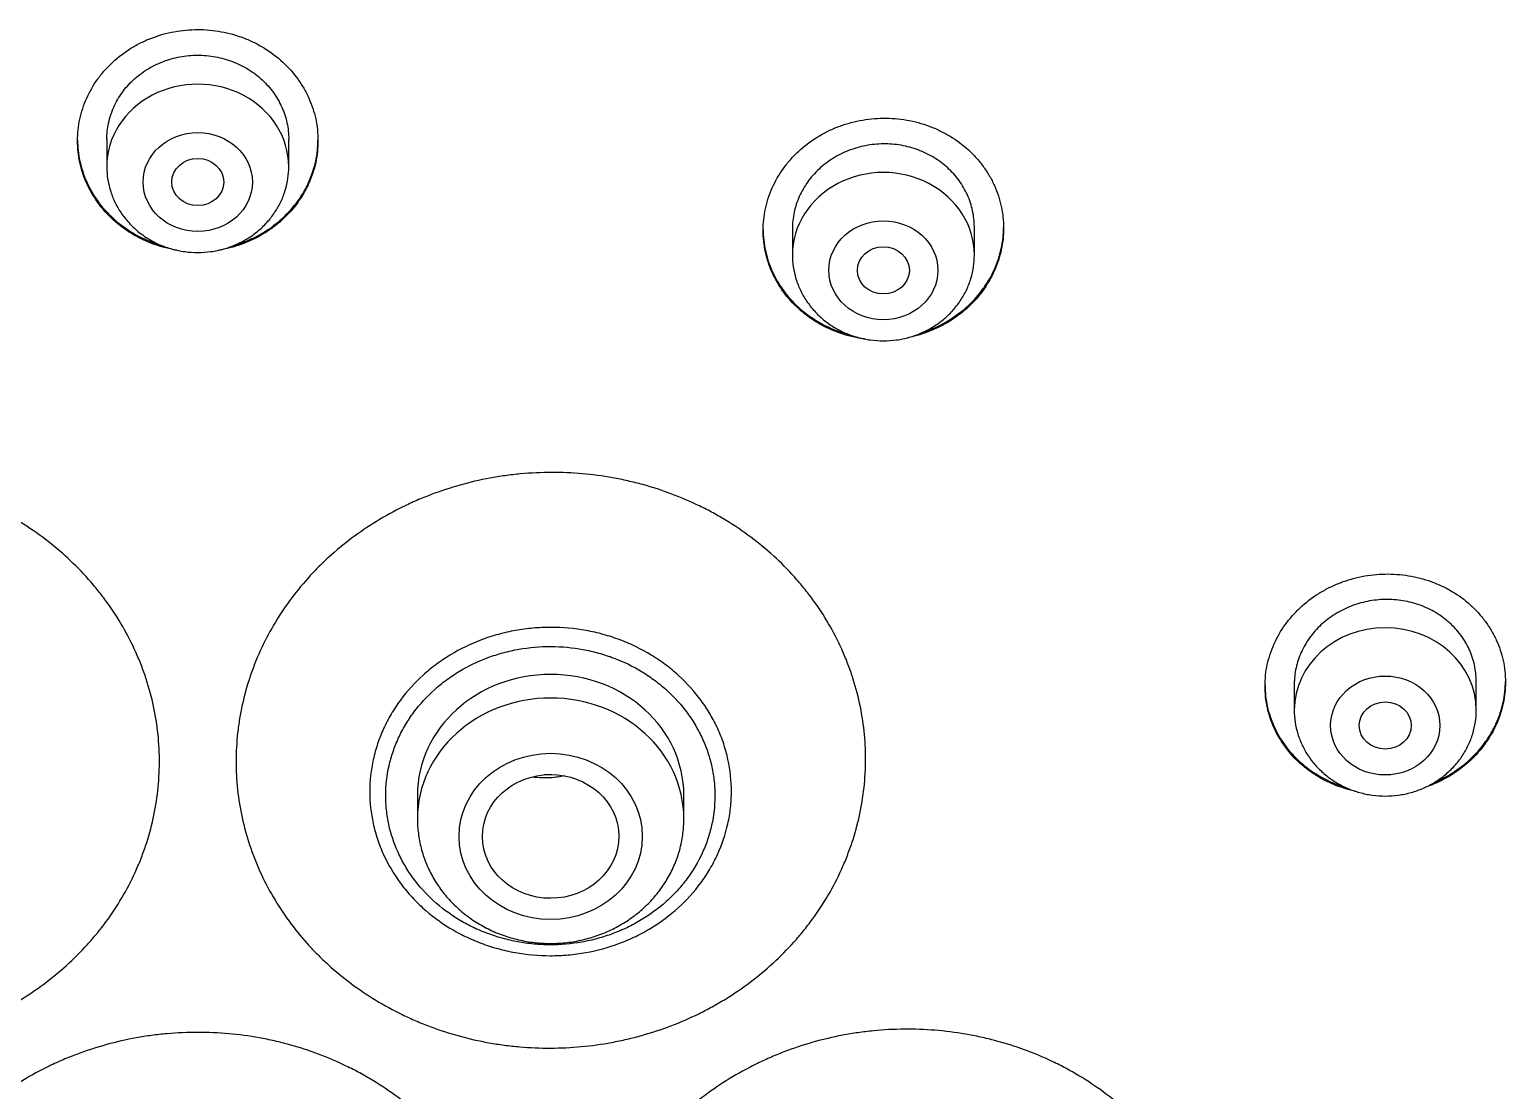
# Model space of a CAD drawing. Header units: millimetres. Extents: x 976 to 9349, y -1578 to 2211.
# Drawn here: x 2937.648 to 2939.92, y 982.029 to 983.661 of the extents above; entities that cross this region are included whole.
import ezdxf

# ---------------------------------------------------------------- set-up
doc = ezdxf.new("R2010")
doc.units = ezdxf.units.MM
doc.layers.add('Wbudowane', color=175, linetype='Continuous')

# ---------------------------------------------------------------- blocks, each defined once
blk = doc.blocks.new('Z$W@#21058')
for p, q in [((19.72, 139.6114), (19.72, 139.5691)), ((20, 139.5691), (20, 139.611)), ((20.775, 139.4789), (20.775, 139.4332)), ((21.055, 139.4332), (21.055, 139.4762)), ((21.5473, 138.778), (21.5473, 138.7328)), ((21.8273, 138.7328), (21.8273, 138.7773)), ((20.198, 138.602), (20.198, 138.5657)), ((20.608, 138.5657), (20.608, 138.602))]:
    blk.add_line(p, q)
for centre, major_axis, start_param, end_param in [((19.86, 139.5691), (0.14, 0), 0, 3.141593), ((20.915, 139.4332), (0.14, 0), 0, 3.141593), ((21.6873, 138.7328), (-0.14, 0), 3.141598, 6.283185), ((20.403, 138.602), (-0.205, 0), 3.141593, 6.283185), ((20.403, 138.5657), (-0.205, 0), 3.141593, 6.283185)]:
    blk.add_ellipse(centre, major_axis=major_axis, ratio=0.906308, start_param=start_param, end_param=end_param)
for centre, major_axis, ratio in [((19.86, 139.5454), (0.084, 0), 0.906308), ((19.86, 139.5454), (-0.04, 0), 0.906417), ((20.915, 139.4096), (0.084, 0), 0.906308), ((20.915, 139.4095), (-0.04, 0), 0.90637), ((21.6873, 138.7092), (-0.084, 0), 0.906308), ((21.6873, 138.7092), (-0.04, 0), 0.906246), ((20.403, 138.5386), (-0.141, 0), 0.906308), ((20.4029, 138.5385), (-0.105, -0.0002), 0.90652)]:
    blk.add_ellipse(centre, major_axis=major_axis, ratio=ratio)
for points, knots in [([(19.675, 139.6089), (19.675, 139.6202), (19.6762, 139.6313), (19.6797, 139.6477), (19.6812, 139.6531), (19.6847, 139.6639), (19.6868, 139.6692), (19.6937, 139.6848), (19.6994, 139.6946), (19.7095, 139.7085), (19.7131, 139.7131), (19.7208, 139.7218), (19.7249, 139.7259), (19.7377, 139.7378), (19.747, 139.7449), (19.7622, 139.7543), (19.7674, 139.7572), (19.7781, 139.7625), (19.789, 139.7672), (19.8004, 139.771), (19.812, 139.7743), (19.8179, 139.7756), (19.8358, 139.7789), (19.8478, 139.78), (19.8659, 139.78), (19.872, 139.7798), (19.8841, 139.7787), (19.8902, 139.7778), (19.908, 139.7746), (19.9195, 139.7713), (19.9363, 139.7649), (19.9419, 139.7625), (19.9526, 139.7572), (19.9578, 139.7543), (19.9728, 139.745), (19.9821, 139.7379), (19.9994, 139.722), (20.0071, 139.7133), (20.0171, 139.6994), (20.0202, 139.6946), (20.026, 139.6847), (20.0286, 139.6796), (20.0356, 139.664), (20.0391, 139.6534), (20.0426, 139.637), (20.0435, 139.6314), (20.0447, 139.6202), (20.045, 139.6146), (20.045, 139.5978), (20.0438, 139.5867), (20.0403, 139.5702), (20.0388, 139.5647), (20.0353, 139.554), (20.0312, 139.5435), (20.0261, 139.5334), (20.0204, 139.5235), (20.0173, 139.5187), (20.0071, 139.5046), (19.9995, 139.496), (19.9867, 139.4842), (19.9822, 139.4804), (19.9728, 139.4732), (19.9679, 139.4699), (19.9528, 139.4605), (19.9422, 139.4553), (19.9254, 139.4488), (19.9197, 139.4469), (19.908, 139.4436), (19.9022, 139.4423), (19.8949, 139.4409), (19.8935, 139.4407), (19.8922, 139.4405)], [0, 0, 0, 0, 0.043262, 0.043262, 0.064893, 0.064893, 0.086524, 0.086524, 0.129787, 0.129787, 0.151418, 0.151418, 0.173049, 0.173049, 0.216311, 0.216311, 0.237942, 0.237942, 0.259573, 0.281205, 0.281205, 0.302836, 0.302836, 0.346098, 0.346098, 0.367729, 0.367729, 0.38936, 0.38936, 0.432622, 0.432622, 0.454253, 0.454253, 0.475885, 0.475885, 0.519147, 0.519147, 0.562409, 0.562409, 0.58404, 0.58404, 0.605671, 0.605671, 0.648933, 0.648933, 0.670565, 0.670565, 0.692196, 0.692196, 0.735458, 0.735458, 0.757089, 0.757089, 0.77872, 0.800351, 0.800351, 0.821982, 0.821982, 0.865245, 0.865245, 0.886876, 0.886876, 0.908507, 0.908507, 0.951769, 0.951769, 0.9734, 0.9734, 0.995031, 0.995031, 1, 1, 1, 1]), ([(19.72, 139.611), (19.72, 139.6195), (19.7209, 139.6278), (19.7236, 139.6403), (19.7247, 139.6445), (19.7273, 139.6526), (19.7304, 139.6606), (19.7343, 139.6682), (19.7386, 139.6757), (19.741, 139.6793), (19.7486, 139.69), (19.7544, 139.6965), (19.7641, 139.7055), (19.7675, 139.7083), (19.7746, 139.7137), (19.7783, 139.7163), (19.7897, 139.7234), (19.7978, 139.7273), (19.8105, 139.7322), (19.8148, 139.7337), (19.8237, 139.7362), (19.8281, 139.7372), (19.8415, 139.7397), (19.8506, 139.7405), (19.8645, 139.7405), (19.8691, 139.7403), (19.8782, 139.7395), (19.8872, 139.7383), (19.8961, 139.7362), (19.9049, 139.7338), (19.9093, 139.7323), (19.922, 139.7274), (19.93, 139.7235), (19.9453, 139.7141), (19.9525, 139.7086), (19.9654, 139.6967), (19.9712, 139.6901), (19.9789, 139.6796), (19.9813, 139.6759), (19.9856, 139.6684), (19.9895, 139.6608), (19.9926, 139.6528), (19.9953, 139.6447), (19.9964, 139.6406), (19.9991, 139.628), (20, 139.6196), (20, 139.611)], [0, 0, 0, 0, 0.0624, 0.0624, 0.093653, 0.093653, 0.124907, 0.15616, 0.15616, 0.187413, 0.187413, 0.24992, 0.24992, 0.281173, 0.281173, 0.312427, 0.312427, 0.374933, 0.374933, 0.406187, 0.406187, 0.43744, 0.43744, 0.499947, 0.499947, 0.5312, 0.5312, 0.562453, 0.593707, 0.593707, 0.62496, 0.62496, 0.687467, 0.687467, 0.749973, 0.749973, 0.81248, 0.81248, 0.843733, 0.843733, 0.874987, 0.90624, 0.90624, 0.937493, 0.937493, 1, 1, 1, 1]), ([(20.73, 139.471), (20.73, 139.4823), (20.7312, 139.4934), (20.7347, 139.5098), (20.7362, 139.5152), (20.7397, 139.526), (20.7418, 139.5314), (20.7487, 139.5469), (20.7544, 139.5568), (20.7645, 139.5708), (20.7681, 139.5754), (20.7758, 139.5841), (20.7799, 139.5883), (20.7927, 139.6003), (20.802, 139.6074), (20.8171, 139.6169), (20.8224, 139.6199), (20.8331, 139.6253), (20.844, 139.6301), (20.8553, 139.634), (20.8669, 139.6374), (20.8728, 139.6388), (20.8907, 139.6423), (20.9027, 139.6435), (20.9208, 139.6437), (20.9269, 139.6435), (20.939, 139.6425), (20.9451, 139.6417), (20.9629, 139.6386), (20.9744, 139.6355), (20.9912, 139.6293), (20.9968, 139.6269), (21.0075, 139.6217), (21.0127, 139.6189), (21.0277, 139.6098), (21.0371, 139.6028), (21.0501, 139.5909), (21.0541, 139.5868), (21.0618, 139.5783), (21.069, 139.5694), (21.0752, 139.5599), (21.0809, 139.5501), (21.0836, 139.545), (21.0905, 139.5295), (21.094, 139.5189), (21.0976, 139.5025), (21.0985, 139.497), (21.0997, 139.4858), (21.1, 139.4802), (21.1, 139.4635), (21.0988, 139.4524), (21.0953, 139.4358), (21.0938, 139.4303), (21.0903, 139.4196), (21.0862, 139.4091), (21.0811, 139.399), (21.0754, 139.3891), (21.0723, 139.3842), (21.0622, 139.3701), (21.0545, 139.3614), (21.0417, 139.3494), (21.0373, 139.3456), (21.0279, 139.3384), (21.023, 139.335), (21.0079, 139.3255), (20.9973, 139.3202), (20.9805, 139.3136), (20.9747, 139.3116), (20.9635, 139.3083), (20.958, 139.307), (20.9524, 139.3059)], [0, 0, 0, 0, 0.0435371, 0.0435371, 0.0653056, 0.0653056, 0.0870742, 0.0870742, 0.1306113, 0.1306113, 0.1523798, 0.1523798, 0.1741484, 0.1741484, 0.2176855, 0.2176855, 0.239454, 0.239454, 0.2612226, 0.2829911, 0.2829911, 0.3047597, 0.3047597, 0.3482967, 0.3482967, 0.3700653, 0.3700653, 0.3918338, 0.3918338, 0.4353709, 0.4353709, 0.4571395, 0.4571395, 0.478908, 0.478908, 0.5224451, 0.5224451, 0.5442137, 0.5442137, 0.5659822, 0.5877508, 0.5877508, 0.6095193, 0.6095193, 0.6530564, 0.6530564, 0.6748249, 0.6748249, 0.6965935, 0.6965935, 0.7401306, 0.7401306, 0.7618991, 0.7618991, 0.7836677, 0.8054362, 0.8054362, 0.8272048, 0.8272048, 0.8707419, 0.8707419, 0.8925104, 0.8925104, 0.914279, 0.914279, 0.957816, 0.957816, 0.9795846, 0.9795846, 1, 1, 1, 1]), ([(19.675, 139.61), (19.6751, 139.5991), (19.6763, 139.5883), (19.6797, 139.5723), (19.6812, 139.5669), (19.6847, 139.5561), (19.6868, 139.5508), (19.6937, 139.5352), (19.6994, 139.5254), (19.7095, 139.5115), (19.7131, 139.5069), (19.7208, 139.4982), (19.7249, 139.4941), (19.7377, 139.4822), (19.747, 139.4752), (19.7622, 139.4658), (19.7674, 139.4629), (19.7781, 139.4576), (19.7881, 139.4532), (19.7985, 139.4497), (19.8032, 139.4483)], [0, 0, 0, 0, 0.151654, 0.151654, 0.229989, 0.229989, 0.308324, 0.308324, 0.464994, 0.464994, 0.543329, 0.543329, 0.621664, 0.621664, 0.778334, 0.778334, 0.856669, 0.856669, 0.935004, 1, 1, 1, 1]), ([(19.8279, 139.4404), (19.8266, 139.4407), (19.8194, 139.4419), (19.8123, 139.4435), (19.8007, 139.4468), (19.7949, 139.4487), (19.7781, 139.4551), (19.7674, 139.4604), (19.7524, 139.4697), (19.7475, 139.473), (19.738, 139.4802), (19.7335, 139.4839), (19.7207, 139.4958), (19.7131, 139.5044), (19.7029, 139.5184), (19.6998, 139.5232), (19.694, 139.5331), (19.6889, 139.5432), (19.6848, 139.5537), (19.6813, 139.5644), (19.6798, 139.5698), (19.6762, 139.5864), (19.675, 139.5976), (19.675, 139.6089)], [0, 0, 0, 0, 0.015144, 0.085491, 0.085491, 0.155838, 0.155838, 0.296531, 0.296531, 0.366878, 0.366878, 0.437225, 0.437225, 0.577919, 0.577919, 0.648266, 0.648266, 0.718613, 0.788959, 0.788959, 0.859306, 0.859306, 1, 1, 1, 1]), ([(19.9168, 139.4483), (19.9215, 139.4497), (19.9261, 139.4513), (19.9363, 139.4551), (19.9419, 139.4576), (19.9526, 139.4629), (19.9578, 139.4657), (19.9728, 139.475), (19.9821, 139.4821), (19.9994, 139.4981), (20.0071, 139.5067), (20.0171, 139.5206), (20.0202, 139.5254), (20.026, 139.5353), (20.0286, 139.5404), (20.0356, 139.556), (20.0391, 139.5666), (20.0426, 139.5831), (20.0435, 139.5886), (20.0447, 139.5995), (20.045, 139.6048), (20.045, 139.61)], [0, 0, 0, 0, 0.064014, 0.064014, 0.142414, 0.142414, 0.220814, 0.220814, 0.377615, 0.377615, 0.534416, 0.534416, 0.612816, 0.612816, 0.691217, 0.691217, 0.848017, 0.848017, 0.926418, 0.926418, 1, 1, 1, 1]), ([(21.055, 139.4762), (21.055, 139.4847), (21.0541, 139.4931), (21.0514, 139.5055), (21.0503, 139.5095), (21.0477, 139.5176), (21.0461, 139.5217), (21.0408, 139.5333), (21.0365, 139.5407), (21.0289, 139.5512), (21.0261, 139.5546), (21.0203, 139.5611), (21.0172, 139.5642), (21.0075, 139.5731), (21.0005, 139.5784), (20.989, 139.5854), (20.985, 139.5875), (20.9769, 139.5914), (20.9687, 139.595), (20.9601, 139.5977), (20.9513, 139.6001), (20.9468, 139.6011), (20.9332, 139.6035), (20.9241, 139.6042), (20.9104, 139.6041), (20.9059, 139.6038), (20.8967, 139.6029), (20.8921, 139.6022), (20.8786, 139.5996), (20.8699, 139.5971), (20.8572, 139.5921), (20.853, 139.5902), (20.8449, 139.5862), (20.841, 139.5839), (20.8296, 139.5768), (20.8226, 139.5714), (20.8095, 139.5592), (20.8037, 139.5526), (20.7961, 139.5421), (20.7937, 139.5384), (20.7894, 139.5309), (20.7874, 139.527), (20.7821, 139.5152), (20.7795, 139.5071), (20.7768, 139.4947), (20.7761, 139.4905), (20.7752, 139.482), (20.775, 139.4778), (20.775, 139.4735), (20.775, 139.4735), (20.775, 139.4735)], [0, 0, 0, 0, 0.062493, 0.062493, 0.093739, 0.093739, 0.124986, 0.124986, 0.187478, 0.187478, 0.218725, 0.218725, 0.249971, 0.249971, 0.312464, 0.312464, 0.34371, 0.34371, 0.374957, 0.406203, 0.406203, 0.43745, 0.43745, 0.499942, 0.499942, 0.531189, 0.531189, 0.562435, 0.562435, 0.624928, 0.624928, 0.656174, 0.656174, 0.687421, 0.687421, 0.749914, 0.749914, 0.812406, 0.812406, 0.843653, 0.843653, 0.874899, 0.874899, 0.937392, 0.937392, 0.968638, 0.968638, 0.999885, 0.999885, 1, 1, 1, 1]), ([(19.72, 139.5691), (19.72, 139.5623), (19.7209, 139.5509), (19.7251, 139.532), (19.732, 139.5145), (19.7415, 139.4977), (19.7535, 139.4826), (19.7677, 139.4691), (19.7837, 139.4577), (19.8014, 139.4485), (19.8203, 139.4419), (19.84, 139.4378), (19.8601, 139.4365), (19.8803, 139.4379), (19.9, 139.442), (19.9189, 139.4487), (19.9365, 139.4579), (19.9526, 139.4693), (19.9668, 139.4829), (19.9787, 139.4981), (19.9882, 139.5149), (19.9951, 139.5324), (19.9991, 139.5512), (20, 139.5625), (20, 139.5691)], [0, 0, 0, 0, 0.043723, 0.08855, 0.133515, 0.178674, 0.224062, 0.269684, 0.315523, 0.361546, 0.407709, 0.453968, 0.500279, 0.546601, 0.592892, 0.639107, 0.685199, 0.73112, 0.776832, 0.822308, 0.867548, 0.912577, 0.957444, 1, 1, 1, 1]), ([(20.73, 139.4721), (20.7301, 139.4612), (20.7313, 139.4504), (20.7347, 139.4345), (20.7362, 139.4291), (20.7397, 139.4184), (20.7418, 139.413), (20.7487, 139.3976), (20.7544, 139.3878), (20.7645, 139.374), (20.7681, 139.3695), (20.7759, 139.3609), (20.7799, 139.3568), (20.7927, 139.3451), (20.8021, 139.3381), (20.8172, 139.3289), (20.8225, 139.326), (20.8332, 139.3208), (20.8441, 139.3162), (20.8555, 139.3125), (20.8619, 139.3108), (20.8625, 139.3107), (20.8631, 139.3105)], [0, 0, 0, 0, 0.148555, 0.148555, 0.225232, 0.225232, 0.301909, 0.301909, 0.455262, 0.455262, 0.531939, 0.531939, 0.608616, 0.608616, 0.761969, 0.761969, 0.838646, 0.838646, 0.915323, 0.992, 0.992, 1, 1, 1, 1]), ([(20.8877, 139.3036), (20.8849, 139.304), (20.8761, 139.3053), (20.8674, 139.3072), (20.8558, 139.3103), (20.85, 139.3122), (20.8331, 139.3184), (20.8225, 139.3236), (20.8074, 139.3327), (20.8025, 139.336), (20.7931, 139.3431), (20.7886, 139.3468), (20.7758, 139.3585), (20.7681, 139.367), (20.7579, 139.3809), (20.7548, 139.3857), (20.7491, 139.3955), (20.7439, 139.4055), (20.7398, 139.416), (20.7363, 139.4266), (20.7348, 139.4321), (20.7312, 139.4486), (20.73, 139.4598), (20.73, 139.471)], [0, 0, 0, 0, 0.033143, 0.102204, 0.102204, 0.171266, 0.171266, 0.309388, 0.309388, 0.378449, 0.378449, 0.44751, 0.44751, 0.585633, 0.585633, 0.654694, 0.654694, 0.723755, 0.792816, 0.792816, 0.861878, 0.861878, 1, 1, 1, 1]), ([(20.9759, 139.3142), (20.9792, 139.3153), (20.9825, 139.3165), (20.9914, 139.32), (20.9969, 139.3224), (21.0076, 139.3278), (21.0128, 139.3308), (21.0278, 139.3402), (21.0372, 139.3473), (21.0544, 139.3634), (21.0621, 139.3721), (21.0721, 139.3861), (21.0752, 139.3909), (21.081, 139.4008), (21.0836, 139.406), (21.0906, 139.4215), (21.0941, 139.4322), (21.0976, 139.4487), (21.0985, 139.4542), (21.0997, 139.4651), (21.1, 139.4703), (21.1, 139.4756)], [0, 0, 0, 0, 0.046584, 0.046584, 0.126449, 0.126449, 0.206314, 0.206314, 0.366044, 0.366044, 0.525775, 0.525775, 0.60564, 0.60564, 0.685505, 0.685505, 0.845235, 0.845235, 0.925101, 0.925101, 1, 1, 1, 1]), ([(20.775, 139.4332), (20.775, 139.4265), (20.7759, 139.4151), (20.7801, 139.3961), (20.787, 139.3787), (20.7965, 139.3619), (20.8085, 139.3467), (20.8227, 139.3332), (20.8387, 139.3218), (20.8564, 139.3127), (20.8753, 139.306), (20.895, 139.302), (20.9151, 139.3006), (20.9353, 139.302), (20.955, 139.3061), (20.9739, 139.3128), (20.9915, 139.322), (21.0076, 139.3335), (21.0218, 139.347), (21.0337, 139.3622), (21.0432, 139.3791), (21.0501, 139.3966), (21.0541, 139.4154), (21.055, 139.4267), (21.055, 139.4332)], [0, 0, 0, 0, 0.043723, 0.08855, 0.133515, 0.178674, 0.224062, 0.269684, 0.315523, 0.361546, 0.407709, 0.453968, 0.500279, 0.546601, 0.592892, 0.639107, 0.685199, 0.73112, 0.776832, 0.822308, 0.867548, 0.912577, 0.957444, 1, 1, 1, 1]), ([(19.801, 138.6523), (19.8009, 138.623), (19.7977, 138.5943), (19.7883, 138.5519), (19.7844, 138.5379), (19.7775, 138.5171), (19.7749, 138.5102), (19.7695, 138.4964), (19.7666, 138.4897), (19.7513, 138.4563), (19.7363, 138.4309), (19.7143, 138.401), (19.7097, 138.3951), (19.7002, 138.3835), (19.6952, 138.3778), (19.68, 138.361), (19.6693, 138.3503), (19.6357, 138.3199), (19.6113, 138.3017), (19.5781, 138.2817), (19.5713, 138.2779), (19.5576, 138.2705), (19.5507, 138.2669), (19.5297, 138.2568), (19.5011, 138.2447), (19.4714, 138.2352), (19.4486, 138.229), (19.4409, 138.2271), (19.4255, 138.2237), (19.4177, 138.2221), (19.3786, 138.2153), (19.3471, 138.2127), (19.2998, 138.213), (19.2839, 138.2138), (19.2601, 138.2161), (19.2522, 138.217), (19.2364, 138.2193), (19.2286, 138.2206), (19.1898, 138.2279), (19.1597, 138.2365), (19.1231, 138.2506), (19.1158, 138.2535), (19.1014, 138.2599), (19.0942, 138.2632), (19.0732, 138.2736), (19.0597, 138.2812), (19.0204, 138.3055), (18.9959, 138.324), (18.9678, 138.35), (18.9623, 138.3553), (18.9516, 138.3661), (18.9465, 138.3717), (18.9315, 138.3885), (18.9127, 138.4119), (18.8965, 138.4368), (18.8816, 138.4625), (18.8748, 138.4758), (18.8566, 138.5162), (18.8476, 138.5438), (18.8399, 138.5794), (18.8386, 138.5865), (18.8363, 138.6009), (18.8353, 138.6082), (18.833, 138.63), (18.8316, 138.6591), (18.8332, 138.6882), (18.8365, 138.7173), (18.8389, 138.7317), (18.8483, 138.7741), (18.8576, 138.8017), (18.876, 138.8418), (18.8829, 138.855), (18.898, 138.8805), (18.9143, 138.9052), (18.9332, 138.9282), (18.9483, 138.9449), (18.9535, 138.9503), (18.9642, 138.961), (18.9698, 138.9663), (18.9981, 138.9919), (19.0226, 139.01), (19.0621, 139.0338), (19.0757, 139.0411), (19.0967, 139.0513), (19.1039, 139.0545), (19.1183, 139.0606), (19.1256, 139.0635), (19.1623, 139.0771), (19.1925, 139.0853), (19.2314, 139.092), (19.2392, 139.0932), (19.2549, 139.0953), (19.2629, 139.0961), (19.2867, 139.0981), (19.3025, 139.0987), (19.3499, 139.0983), (19.3813, 139.0953), (19.4204, 139.0879), (19.4282, 139.0862), (19.4436, 139.0826), (19.4513, 139.0806), (19.474, 139.0741), (19.5037, 139.0642), (19.5322, 139.0516), (19.5532, 139.0412), (19.5601, 139.0376), (19.5737, 139.03), (19.5805, 139.026), (19.6135, 139.0056), (19.6379, 138.9871), (19.6713, 138.9562), (19.6819, 138.9454), (19.6971, 138.9283), (19.702, 138.9225), (19.7114, 138.9108), (19.7159, 138.9048), (19.7378, 138.8746), (19.7526, 138.849), (19.7677, 138.8154), (19.7706, 138.8086), (19.7759, 138.7948), (19.7784, 138.7878), (19.7852, 138.7669), (19.789, 138.7529), (19.7981, 138.7103), (19.8011, 138.6815), (19.801, 138.6523)], [0, 0, 0, 0, 0.03125, 0.03125, 0.046875, 0.046875, 0.054688, 0.054688, 0.0625, 0.0625, 0.09375, 0.09375, 0.101562, 0.101562, 0.109375, 0.109375, 0.125, 0.125, 0.15625, 0.15625, 0.164062, 0.164062, 0.171875, 0.171875, 0.1875, 0.203125, 0.203125, 0.210937, 0.210937, 0.21875, 0.21875, 0.25, 0.25, 0.265625, 0.265625, 0.273437, 0.273437, 0.28125, 0.28125, 0.3125, 0.3125, 0.320312, 0.320312, 0.328125, 0.328125, 0.34375, 0.34375, 0.375, 0.375, 0.382812, 0.382812, 0.390625, 0.390625, 0.40625, 0.421875, 0.421875, 0.4375, 0.4375, 0.46875, 0.46875, 0.476562, 0.476562, 0.484375, 0.484375, 0.5, 0.515625, 0.515625, 0.53125, 0.53125, 0.5625, 0.5625, 0.578125, 0.578125, 0.59375, 0.609375, 0.609375, 0.617187, 0.617187, 0.625, 0.625, 0.65625, 0.65625, 0.671875, 0.671875, 0.679687, 0.679687, 0.6875, 0.6875, 0.71875, 0.71875, 0.726562, 0.726562, 0.734375, 0.734375, 0.75, 0.75, 0.78125, 0.78125, 0.789062, 0.789062, 0.796875, 0.796875, 0.8125, 0.828125, 0.828125, 0.835937, 0.835937, 0.84375, 0.84375, 0.875, 0.875, 0.890625, 0.890625, 0.898437, 0.898437, 0.90625, 0.90625, 0.9375, 0.9375, 0.945312, 0.945312, 0.953125, 0.953125, 0.96875, 0.96875, 1, 1, 1, 1]), ([(20.8876, 138.6572), (20.8876, 138.6279), (20.8844, 138.5991), (20.8751, 138.5567), (20.8713, 138.5426), (20.8643, 138.5217), (20.8618, 138.5148), (20.8564, 138.501), (20.8535, 138.4942), (20.8383, 138.4606), (20.8234, 138.4351), (20.8013, 138.405), (20.7968, 138.399), (20.7873, 138.3873), (20.7824, 138.3815), (20.7671, 138.3646), (20.7564, 138.3538), (20.7229, 138.323), (20.6985, 138.3046), (20.6653, 138.2843), (20.6586, 138.2804), (20.6449, 138.2728), (20.6379, 138.2692), (20.617, 138.2589), (20.5884, 138.2465), (20.5586, 138.2367), (20.5359, 138.2303), (20.5282, 138.2283), (20.5128, 138.2247), (20.5049, 138.2231), (20.4659, 138.2159), (20.4344, 138.213), (20.3871, 138.2128), (20.3712, 138.2135), (20.3474, 138.2155), (20.3395, 138.2164), (20.3237, 138.2185), (20.3159, 138.2197), (20.2771, 138.2267), (20.2469, 138.2349), (20.2103, 138.2487), (20.203, 138.2516), (20.1886, 138.2578), (20.1815, 138.2611), (20.1605, 138.2713), (20.1469, 138.2787), (20.1076, 138.3026), (20.0831, 138.3208), (20.0549, 138.3465), (20.0494, 138.3518), (20.0387, 138.3625), (20.0336, 138.368), (20.0185, 138.3847), (19.9998, 138.4078), (19.9835, 138.4326), (19.9686, 138.4581), (19.9617, 138.4714), (19.9435, 138.5115), (19.9344, 138.5391), (19.9252, 138.5816), (19.9228, 138.596), (19.9197, 138.6251), (19.9182, 138.6542), (19.9198, 138.6833), (19.9222, 138.7051), (19.9232, 138.7124), (19.9255, 138.7268), (19.9269, 138.7339), (19.9347, 138.7694), (19.9439, 138.797), (19.9622, 138.8374), (19.9691, 138.8507), (19.9842, 138.8763), (20.0005, 138.9012), (20.0193, 138.9244), (20.0344, 138.9412), (20.0396, 138.9467), (20.0503, 138.9575), (20.0558, 138.9628), (20.0841, 138.9887), (20.1086, 139.0071), (20.1481, 139.0313), (20.1616, 139.0387), (20.1827, 139.0491), (20.1899, 139.0524), (20.2043, 139.0587), (20.2116, 139.0616), (20.2483, 139.0756), (20.2785, 139.084), (20.3173, 139.0912), (20.3251, 139.0925), (20.3409, 139.0946), (20.3488, 139.0956), (20.3727, 139.0978), (20.3885, 139.0985), (20.4359, 139.0986), (20.4673, 139.0959), (20.5063, 139.0889), (20.5142, 139.0873), (20.5296, 139.0838), (20.5373, 139.0819), (20.56, 139.0757), (20.5897, 139.066), (20.6182, 139.0537), (20.6392, 139.0436), (20.6461, 139.04), (20.6597, 139.0326), (20.6665, 139.0287), (20.6996, 139.0085), (20.7239, 138.9903), (20.7574, 138.9597), (20.768, 138.949), (20.7832, 138.9322), (20.7881, 138.9264), (20.7976, 138.9147), (20.8021, 138.9088), (20.824, 138.8788), (20.8389, 138.8534), (20.854, 138.8199), (20.8569, 138.8132), (20.8622, 138.7994), (20.8647, 138.7925), (20.8716, 138.7716), (20.8754, 138.7576), (20.8846, 138.7152), (20.8877, 138.6864), (20.8876, 138.6572)], [0, 0, 0, 0, 0.03125, 0.03125, 0.046875, 0.046875, 0.054687, 0.054687, 0.0625, 0.0625, 0.09375, 0.09375, 0.101562, 0.101562, 0.109375, 0.109375, 0.125, 0.125, 0.15625, 0.15625, 0.164062, 0.164062, 0.171875, 0.171875, 0.1875, 0.203125, 0.203125, 0.210937, 0.210937, 0.21875, 0.21875, 0.25, 0.25, 0.265625, 0.265625, 0.273437, 0.273437, 0.28125, 0.28125, 0.3125, 0.3125, 0.320312, 0.320312, 0.328125, 0.328125, 0.34375, 0.34375, 0.375, 0.375, 0.382812, 0.382812, 0.390625, 0.390625, 0.40625, 0.421875, 0.421875, 0.4375, 0.4375, 0.46875, 0.46875, 0.484375, 0.484375, 0.5, 0.515625, 0.515625, 0.523437, 0.523437, 0.53125, 0.53125, 0.5625, 0.5625, 0.578125, 0.578125, 0.59375, 0.609375, 0.609375, 0.617187, 0.617187, 0.625, 0.625, 0.65625, 0.65625, 0.671875, 0.671875, 0.679687, 0.679687, 0.6875, 0.6875, 0.71875, 0.71875, 0.726562, 0.726562, 0.734375, 0.734375, 0.75, 0.75, 0.78125, 0.78125, 0.789062, 0.789062, 0.796875, 0.796875, 0.8125, 0.828125, 0.828125, 0.835937, 0.835937, 0.84375, 0.84375, 0.875, 0.875, 0.890625, 0.890625, 0.898437, 0.898437, 0.90625, 0.90625, 0.9375, 0.9375, 0.945312, 0.945312, 0.953125, 0.953125, 0.96875, 0.96875, 1, 1, 1, 1]), ([(21.5023, 138.7697), (21.5023, 138.7809), (21.5035, 138.792), (21.507, 138.8083), (21.5085, 138.8137), (21.512, 138.8244), (21.5141, 138.8297), (21.5211, 138.8452), (21.5267, 138.855), (21.5368, 138.869), (21.5404, 138.8735), (21.5482, 138.8823), (21.5522, 138.8865), (21.565, 138.8984), (21.5743, 138.9056), (21.5895, 138.9151), (21.5947, 138.9181), (21.6054, 138.9235), (21.6163, 138.9284), (21.6277, 138.9323), (21.6392, 138.9357), (21.6452, 138.9372), (21.6631, 138.9408), (21.6751, 138.9421), (21.6932, 138.9424), (21.6992, 138.9422), (21.7113, 138.9413), (21.7174, 138.9406), (21.7352, 138.9377), (21.7467, 138.9347), (21.7635, 138.9286), (21.7691, 138.9263), (21.7798, 138.9213), (21.785, 138.9185), (21.8, 138.9096), (21.8094, 138.9028), (21.8223, 138.8911), (21.8264, 138.8871), (21.8341, 138.8786), (21.8413, 138.8699), (21.8475, 138.8605), (21.8532, 138.8508), (21.8559, 138.8458), (21.8629, 138.8305), (21.8664, 138.82), (21.8699, 138.8038), (21.8708, 138.7983), (21.872, 138.7872), (21.8723, 138.7816), (21.8723, 138.765), (21.8712, 138.754), (21.8676, 138.7376), (21.8661, 138.7321), (21.8626, 138.7214), (21.8585, 138.711), (21.8534, 138.7009), (21.8477, 138.691), (21.8446, 138.6862), (21.8344, 138.6721), (21.8268, 138.6634), (21.814, 138.6515), (21.8095, 138.6476), (21.8001, 138.6404), (21.7952, 138.637), (21.7801, 138.6275), (21.7695, 138.6221), (21.7553, 138.6164), (21.7521, 138.6153), (21.7489, 138.6142)], [0, 0, 0, 0, 0.044889, 0.044889, 0.067334, 0.067334, 0.089778, 0.089778, 0.134667, 0.134667, 0.157112, 0.157112, 0.179556, 0.179556, 0.224446, 0.224446, 0.24689, 0.24689, 0.269335, 0.291779, 0.291779, 0.314224, 0.314224, 0.359113, 0.359113, 0.381558, 0.381558, 0.404002, 0.404002, 0.448891, 0.448891, 0.471336, 0.471336, 0.49378, 0.49378, 0.538669, 0.538669, 0.561114, 0.561114, 0.583559, 0.606003, 0.606003, 0.628448, 0.628448, 0.673337, 0.673337, 0.695781, 0.695781, 0.718226, 0.718226, 0.763115, 0.763115, 0.78556, 0.78556, 0.808004, 0.830449, 0.830449, 0.852893, 0.852893, 0.897782, 0.897782, 0.920227, 0.920227, 0.942672, 0.942672, 0.987561, 0.987561, 1, 1, 1, 1]), ([(21.8273, 138.7773), (21.8273, 138.7858), (21.8264, 138.7941), (21.8237, 138.8063), (21.8226, 138.8104), (21.82, 138.8184), (21.8184, 138.8224), (21.8131, 138.8339), (21.8088, 138.8412), (21.8012, 138.8516), (21.7984, 138.8549), (21.7926, 138.8613), (21.7895, 138.8644), (21.7798, 138.8731), (21.7727, 138.8783), (21.7613, 138.8851), (21.7573, 138.8872), (21.7492, 138.891), (21.7409, 138.8945), (21.7323, 138.8971), (21.7236, 138.8994), (21.7191, 138.9004), (21.7055, 138.9026), (21.6965, 138.9033), (21.6828, 138.903), (21.6782, 138.9028), (21.669, 138.9018), (21.6644, 138.9011), (21.651, 138.8984), (21.6423, 138.8958), (21.6296, 138.8908), (21.6254, 138.8889), (21.6173, 138.8848), (21.6133, 138.8826), (21.602, 138.8754), (21.5949, 138.87), (21.5818, 138.8578), (21.576, 138.8513), (21.5684, 138.8407), (21.5661, 138.8371), (21.5617, 138.8296), (21.5597, 138.8257), (21.5545, 138.814), (21.5518, 138.806), (21.5491, 138.7936), (21.5485, 138.7894), (21.5475, 138.781), (21.5473, 138.7768), (21.5473, 138.7726), (21.5473, 138.7726), (21.5473, 138.7725)], [0, 0, 0, 0, 0.062493, 0.062493, 0.09374, 0.09374, 0.124986, 0.124986, 0.187479, 0.187479, 0.218726, 0.218726, 0.249972, 0.249972, 0.312465, 0.312465, 0.343712, 0.343712, 0.374959, 0.406205, 0.406205, 0.437452, 0.437452, 0.499945, 0.499945, 0.531191, 0.531191, 0.562438, 0.562438, 0.624931, 0.624931, 0.656177, 0.656177, 0.687424, 0.687424, 0.749917, 0.749917, 0.81241, 0.81241, 0.843657, 0.843657, 0.874903, 0.874903, 0.937396, 0.937396, 0.968643, 0.968643, 0.999889, 0.999889, 1, 1, 1, 1]), ([(20.1246, 138.6076), (20.1246, 138.6242), (20.1265, 138.6408), (20.131, 138.6612), (20.132, 138.6652), (20.1342, 138.6733), (20.1355, 138.6773), (20.1394, 138.6891), (20.1456, 138.7046), (20.1534, 138.7195), (20.1598, 138.7305), (20.1621, 138.7341), (20.1668, 138.7412), (20.1693, 138.7447), (20.182, 138.762), (20.1936, 138.7747), (20.2129, 138.7922), (20.2196, 138.7977), (20.2339, 138.8083), (20.2412, 138.8132), (20.2639, 138.827), (20.2799, 138.8347), (20.3052, 138.8442), (20.3139, 138.847), (20.3314, 138.8518), (20.349, 138.8558), (20.367, 138.8582), (20.3851, 138.8598), (20.3942, 138.8602), (20.4218, 138.8602), (20.4398, 138.8586), (20.4665, 138.8537), (20.4753, 138.8517), (20.4884, 138.8481), (20.4928, 138.8468), (20.5014, 138.844), (20.5057, 138.8425), (20.5267, 138.8345), (20.5427, 138.8268), (20.5616, 138.8153), (20.5653, 138.8129), (20.5726, 138.808), (20.5763, 138.8054), (20.5869, 138.7975), (20.5936, 138.7919), (20.6128, 138.7744), (20.6243, 138.7617), (20.637, 138.7444), (20.6395, 138.7409), (20.6442, 138.7337), (20.6464, 138.7301), (20.6528, 138.7192), (20.6606, 138.7043), (20.6667, 138.6888), (20.6706, 138.6769), (20.6718, 138.6729), (20.674, 138.6649), (20.675, 138.6608), (20.6795, 138.6404), (20.6812, 138.624), (20.6812, 138.5993), (20.6807, 138.591), (20.6794, 138.5786), (20.6788, 138.5745), (20.6774, 138.5663), (20.6767, 138.5622), (20.6722, 138.5419), (20.6669, 138.5262), (20.6564, 138.5032), (20.6525, 138.4957), (20.6438, 138.481), (20.6391, 138.474), (20.624, 138.4535), (20.6125, 138.4407), (20.5864, 138.4171), (20.5724, 138.4067), (20.5497, 138.3929), (20.5419, 138.3887), (20.5258, 138.3809), (20.5175, 138.3773), (20.4922, 138.3678), (20.4748, 138.363), (20.4525, 138.359), (20.448, 138.3583), (20.439, 138.3571), (20.4344, 138.3566), (20.4207, 138.3554), (20.4116, 138.355), (20.3844, 138.355), (20.3664, 138.3566), (20.3439, 138.3606), (20.3394, 138.3615), (20.3306, 138.3636), (20.3262, 138.3647), (20.3131, 138.3683), (20.296, 138.3738), (20.2796, 138.3809), (20.2676, 138.3867), (20.2636, 138.3887), (20.2558, 138.393), (20.2519, 138.3953), (20.2328, 138.4068), (20.2188, 138.4173), (20.1996, 138.4347), (20.1935, 138.4408), (20.1848, 138.4505), (20.182, 138.4538), (20.1765, 138.4605), (20.1739, 138.4638), (20.1613, 138.481), (20.1527, 138.4955), (20.144, 138.5146), (20.1424, 138.5185), (20.1393, 138.5263), (20.1379, 138.5303), (20.1339, 138.5422), (20.1317, 138.5502), (20.1264, 138.5744), (20.1246, 138.5909), (20.1246, 138.6076)], [0, 0, 0, 0, 0.03125, 0.03125, 0.039063, 0.039063, 0.046875, 0.046875, 0.0625, 0.078125, 0.078125, 0.085938, 0.085938, 0.09375, 0.09375, 0.125, 0.125, 0.140625, 0.140625, 0.15625, 0.15625, 0.1875, 0.1875, 0.203125, 0.203125, 0.21875, 0.234375, 0.234375, 0.25, 0.25, 0.28125, 0.28125, 0.296875, 0.296875, 0.304688, 0.304688, 0.3125, 0.3125, 0.34375, 0.34375, 0.351563, 0.351563, 0.359375, 0.359375, 0.375, 0.375, 0.40625, 0.40625, 0.414063, 0.414063, 0.421875, 0.421875, 0.4375, 0.453125, 0.453125, 0.460938, 0.460938, 0.46875, 0.46875, 0.5, 0.5, 0.515625, 0.515625, 0.523438, 0.523438, 0.53125, 0.53125, 0.5625, 0.5625, 0.578125, 0.578125, 0.59375, 0.59375, 0.625, 0.625, 0.65625, 0.65625, 0.671875, 0.671875, 0.6875, 0.6875, 0.71875, 0.71875, 0.726563, 0.726563, 0.734375, 0.734375, 0.75, 0.75, 0.78125, 0.78125, 0.789063, 0.789063, 0.796875, 0.796875, 0.8125, 0.828125, 0.828125, 0.835938, 0.835938, 0.84375, 0.84375, 0.875, 0.875, 0.890625, 0.890625, 0.898438, 0.898438, 0.90625, 0.90625, 0.9375, 0.9375, 0.945313, 0.945313, 0.953125, 0.953125, 0.96875, 0.96875, 1, 1, 1, 1]), ([(20.1493, 138.602), (20.1492, 138.5945), (20.1496, 138.5869), (20.1512, 138.5718), (20.1524, 138.5643), (20.1572, 138.5423), (20.162, 138.528), (20.1714, 138.5071), (20.175, 138.5002), (20.1828, 138.4869), (20.187, 138.4805), (20.2007, 138.4618), (20.2112, 138.4502), (20.2347, 138.4287), (20.2475, 138.4192), (20.268, 138.4067), (20.2751, 138.4028), (20.2897, 138.3956), (20.2973, 138.3924), (20.3203, 138.3837), (20.3361, 138.3793), (20.3563, 138.3756), (20.3604, 138.3749), (20.3686, 138.3738), (20.3728, 138.3733), (20.3852, 138.3722), (20.3935, 138.3718), (20.4183, 138.3717), (20.4347, 138.3731), (20.4551, 138.3767), (20.4592, 138.3775), (20.4673, 138.3794), (20.4713, 138.3804), (20.4832, 138.3836), (20.4988, 138.3886), (20.5137, 138.3949), (20.5247, 138.4002), (20.5283, 138.402), (20.5355, 138.4059), (20.539, 138.4079), (20.5564, 138.4184), (20.5692, 138.4278), (20.5868, 138.4436), (20.5924, 138.4492), (20.6003, 138.4579), (20.6029, 138.4609), (20.6079, 138.4669), (20.6103, 138.47), (20.6219, 138.4855), (20.6297, 138.4987), (20.6377, 138.516), (20.6392, 138.5195), (20.642, 138.5266), (20.6434, 138.5302), (20.647, 138.541), (20.6491, 138.5483), (20.654, 138.5703), (20.6557, 138.5852), (20.6558, 138.6079), (20.6554, 138.6155), (20.6539, 138.6305), (20.6527, 138.6379), (20.6503, 138.6491), (20.6493, 138.6528), (20.6473, 138.6601), (20.6462, 138.6637), (20.6427, 138.6745), (20.6372, 138.6886), (20.6301, 138.7021), (20.6243, 138.7121), (20.6223, 138.7154), (20.618, 138.7219), (20.6158, 138.7251), (20.6043, 138.7408), (20.5939, 138.7524), (20.5764, 138.7683), (20.5703, 138.7734), (20.5574, 138.783), (20.5507, 138.7875), (20.5301, 138.8001), (20.5156, 138.8072), (20.4926, 138.8159), (20.4847, 138.8185), (20.4689, 138.8229), (20.4609, 138.8247), (20.4366, 138.8292), (20.4201, 138.8307), (20.3867, 138.8308), (20.3703, 138.8294), (20.346, 138.8251), (20.338, 138.8233), (20.322, 138.819), (20.3141, 138.8165), (20.2911, 138.8079), (20.2765, 138.8009), (20.2593, 138.7906), (20.2559, 138.7884), (20.2492, 138.784), (20.2459, 138.7816), (20.2361, 138.7745), (20.23, 138.7695), (20.2124, 138.7536), (20.2019, 138.7421), (20.1902, 138.7265), (20.188, 138.7233), (20.1837, 138.7168), (20.1816, 138.7136), (20.1757, 138.7037), (20.1686, 138.6902), (20.163, 138.6761), (20.1593, 138.6653), (20.1582, 138.6617), (20.1561, 138.6544), (20.1552, 138.6507), (20.151, 138.6322), (20.1493, 138.6172), (20.1493, 138.602)], [0, 0, 0, 0, 0.015625, 0.015625, 0.03125, 0.03125, 0.0625, 0.0625, 0.078125, 0.078125, 0.09375, 0.09375, 0.125, 0.125, 0.15625, 0.15625, 0.171875, 0.171875, 0.1875, 0.1875, 0.21875, 0.21875, 0.226563, 0.226563, 0.234375, 0.234375, 0.25, 0.25, 0.28125, 0.28125, 0.289063, 0.289063, 0.296875, 0.296875, 0.3125, 0.328125, 0.328125, 0.335938, 0.335938, 0.34375, 0.34375, 0.375, 0.375, 0.390625, 0.390625, 0.398438, 0.398438, 0.40625, 0.40625, 0.4375, 0.4375, 0.445313, 0.445313, 0.453125, 0.453125, 0.46875, 0.46875, 0.5, 0.5, 0.515625, 0.515625, 0.53125, 0.53125, 0.539062, 0.539062, 0.546875, 0.546875, 0.5625, 0.578125, 0.578125, 0.585937, 0.585937, 0.59375, 0.59375, 0.625, 0.625, 0.640625, 0.640625, 0.65625, 0.65625, 0.6875, 0.6875, 0.703125, 0.703125, 0.71875, 0.71875, 0.75, 0.75, 0.78125, 0.78125, 0.796875, 0.796875, 0.8125, 0.8125, 0.84375, 0.84375, 0.851562, 0.851562, 0.859375, 0.859375, 0.875, 0.875, 0.90625, 0.90625, 0.914062, 0.914062, 0.921875, 0.921875, 0.9375, 0.953125, 0.953125, 0.960937, 0.960937, 0.96875, 0.96875, 1, 1, 1, 1]), ([(21.7632, 138.6218), (21.767, 138.6234), (21.7708, 138.6252), (21.7799, 138.6298), (21.7851, 138.6327), (21.8001, 138.6422), (21.8094, 138.6493), (21.8267, 138.6654), (21.8344, 138.6741), (21.8444, 138.688), (21.8475, 138.6928), (21.8533, 138.7027), (21.8559, 138.7079), (21.8629, 138.7234), (21.8664, 138.734), (21.8699, 138.7503), (21.8708, 138.7559), (21.872, 138.7667), (21.8723, 138.7719), (21.8723, 138.7771)], [0, 0, 0, 0, 0.0595315, 0.0595315, 0.1455163, 0.1455163, 0.3174859, 0.3174859, 0.4894555, 0.4894555, 0.5754403, 0.5754403, 0.6614251, 0.6614251, 0.8333947, 0.8333947, 0.9193795, 0.9193795, 1, 1, 1, 1]), ([(21.5023, 138.7708), (21.5024, 138.76), (21.5036, 138.7493), (21.507, 138.7335), (21.5085, 138.7281), (21.512, 138.7176), (21.5141, 138.7123), (21.5211, 138.697), (21.5268, 138.6874), (21.5368, 138.6737), (21.5405, 138.6693), (21.5482, 138.6608), (21.5523, 138.6568), (21.5651, 138.6453), (21.5744, 138.6384), (21.5896, 138.6294), (21.5949, 138.6266), (21.6055, 138.6215), (21.6139, 138.6181), (21.6225, 138.6152), (21.6255, 138.6142)], [0, 0, 0, 0, 0.155361, 0.155361, 0.23557, 0.23557, 0.315778, 0.315778, 0.476196, 0.476196, 0.556405, 0.556405, 0.636614, 0.636614, 0.797031, 0.797031, 0.87724, 0.87724, 0.957449, 1, 1, 1, 1]), ([(21.6417, 138.6079), (21.6391, 138.6085), (21.6365, 138.6091), (21.6281, 138.6113), (21.6223, 138.613), (21.6055, 138.6191), (21.5949, 138.6241), (21.5798, 138.6331), (21.5749, 138.6363), (21.5654, 138.6432), (21.5609, 138.6469), (21.5481, 138.6584), (21.5404, 138.6668), (21.5303, 138.6805), (21.5271, 138.6852), (21.5214, 138.6949), (21.5162, 138.7048), (21.5121, 138.7152), (21.5086, 138.7257), (21.5071, 138.7311), (21.5035, 138.7475), (21.5023, 138.7585), (21.5023, 138.7697)], [0, 0, 0, 0, 0.032901, 0.032901, 0.1072932, 0.1072932, 0.2560777, 0.2560777, 0.3304699, 0.3304699, 0.4048621, 0.4048621, 0.5536466, 0.5536466, 0.6280388, 0.6280388, 0.7024311, 0.7768233, 0.7768233, 0.8512155, 0.8512155, 1, 1, 1, 1]), ([(21.5473, 138.7328), (21.5473, 138.7261), (21.5482, 138.7147), (21.5524, 138.6957), (21.5593, 138.6783), (21.5688, 138.6615), (21.5808, 138.6464), (21.595, 138.6329), (21.6111, 138.6215), (21.6287, 138.6123), (21.6476, 138.6057), (21.6673, 138.6016), (21.6874, 138.6003), (21.7076, 138.6016), (21.7273, 138.6057), (21.7462, 138.6124), (21.7638, 138.6216), (21.7799, 138.6331), (21.7941, 138.6466), (21.806, 138.6618), (21.8155, 138.6787), (21.8224, 138.6962), (21.8264, 138.715), (21.8273, 138.7263), (21.8273, 138.7328)], [0, 0, 0, 0, 0.043723, 0.08855, 0.133515, 0.178674, 0.224062, 0.269684, 0.315523, 0.361546, 0.407709, 0.453968, 0.500279, 0.546601, 0.592892, 0.639107, 0.685199, 0.73112, 0.776832, 0.822308, 0.867548, 0.912577, 0.957444, 1, 1, 1, 1]), ([(20.4246, 138.6316), (20.421, 138.6309), (20.4174, 138.6303), (20.4061, 138.6288), (20.3982, 138.6284), (20.3848, 138.6287), (20.3792, 138.6292), (20.3737, 138.6299)], [0, 0, 0, 0, 0.214158, 0.214158, 0.671097, 0.671097, 1, 1, 1, 1]), ([(20.4048, 138.6336), (20.4033, 138.6335), (20.3995, 138.6333), (20.3955, 138.6332), (20.3932, 138.6333)], [0, 0, 0, 0, 0.398655, 1, 1, 1, 1]), ([(20.198, 138.5657), (20.198, 138.5575), (20.199, 138.5435), (20.2033, 138.5202), (20.2105, 138.4984), (20.2206, 138.477), (20.2334, 138.4571), (20.2486, 138.4387), (20.2661, 138.4222), (20.2857, 138.4078), (20.307, 138.3957), (20.3297, 138.386), (20.3535, 138.3791), (20.378, 138.3748), (20.403, 138.3734), (20.4279, 138.3748), (20.4524, 138.3791), (20.4762, 138.386), (20.499, 138.3956), (20.5203, 138.4078), (20.5399, 138.4222), (20.5574, 138.4387), (20.5727, 138.4572), (20.5854, 138.4771), (20.5955, 138.4985), (20.6028, 138.5203), (20.6071, 138.5437), (20.608, 138.5575), (20.608, 138.5657)], [0, 0, 0, 0, 0.036694, 0.07465, 0.112689, 0.150846, 0.189146, 0.227598, 0.266201, 0.304942, 0.3438, 0.382753, 0.421774, 0.460843, 0.499936, 0.539034, 0.578117, 0.617162, 0.656147, 0.695046, 0.733834, 0.772489, 0.810994, 0.849343, 0.887544, 0.925617, 0.963594, 1, 1, 1, 1]), ([(20.3449, 137.7976), (20.3449, 137.7686), (20.3417, 137.74), (20.3325, 137.6979), (20.3287, 137.684), (20.3217, 137.6633), (20.3192, 137.6564), (20.3138, 137.6428), (20.311, 137.636), (20.2958, 137.6028), (20.2809, 137.5775), (20.2589, 137.5477), (20.2543, 137.5418), (20.2448, 137.5302), (20.2399, 137.5244), (20.2247, 137.5077), (20.214, 137.497), (20.1805, 137.4666), (20.156, 137.4484), (20.1229, 137.4283), (20.1161, 137.4244), (20.1024, 137.417), (20.0955, 137.4134), (20.0745, 137.4033), (20.0459, 137.391), (20.0162, 137.3813), (19.9934, 137.3751), (19.9858, 137.3732), (19.9703, 137.3696), (19.9625, 137.368), (19.9233, 137.361), (19.8919, 137.3582), (19.8444, 137.3582), (19.8286, 137.3589), (19.8048, 137.361), (19.7968, 137.3619), (19.781, 137.364), (19.7732, 137.3652), (19.7343, 137.3722), (19.7041, 137.3805), (19.6674, 137.3943), (19.6601, 137.3972), (19.6457, 137.4034), (19.6385, 137.4066), (19.6175, 137.4168), (19.6039, 137.4242), (19.5644, 137.4481), (19.54, 137.4662), (19.5117, 137.4919), (19.5061, 137.4971), (19.4955, 137.5078), (19.4903, 137.5132), (19.4752, 137.5299), (19.4564, 137.5529), (19.4401, 137.5775), (19.4251, 137.6029), (19.4182, 137.616), (19.3999, 137.656), (19.3907, 137.6834), (19.383, 137.7186), (19.3816, 137.7256), (19.3793, 137.7399), (19.3783, 137.7471), (19.3759, 137.7688), (19.3743, 137.7976), (19.3759, 137.8265), (19.3783, 137.8481), (19.3793, 137.8553), (19.3816, 137.8696), (19.383, 137.8767), (19.3907, 137.9119), (19.3999, 137.9393), (19.4182, 137.9792), (19.4251, 137.9924), (19.4401, 138.0178), (19.4564, 138.0424), (19.4752, 138.0654), (19.4903, 138.082), (19.4955, 138.0875), (19.5061, 138.0981), (19.5117, 138.1034), (19.54, 138.129), (19.5644, 138.1472), (19.6039, 138.171), (19.6175, 138.1784), (19.6385, 138.1886), (19.6457, 138.1919), (19.6601, 138.1981), (19.6674, 138.201), (19.7041, 138.2147), (19.7343, 138.223), (19.7732, 138.23), (19.781, 138.2313), (19.7968, 138.2334), (19.8048, 138.2343), (19.8286, 138.2364), (19.8444, 138.2371), (19.8919, 138.2371), (19.9233, 138.2343), (19.9625, 138.2272), (19.9703, 138.2256), (19.9858, 138.2221), (19.9934, 138.2202), (20.0162, 138.2139), (20.0459, 138.2042), (20.0745, 138.192), (20.0955, 138.1818), (20.1024, 138.1783), (20.1161, 138.1708), (20.1229, 138.1669), (20.156, 138.1468), (20.1805, 138.1287), (20.214, 138.0983), (20.2247, 138.0876), (20.2399, 138.0708), (20.2448, 138.0651), (20.2543, 138.0535), (20.2589, 138.0476), (20.2809, 138.0177), (20.2958, 137.9925), (20.311, 137.9592), (20.3138, 137.9525), (20.3192, 137.9388), (20.3217, 137.932), (20.3287, 137.9112), (20.3325, 137.8973), (20.3417, 137.8552), (20.3449, 137.8267), (20.3449, 137.7976)], [0, 0, 0, 0, 0.03125, 0.03125, 0.046875, 0.046875, 0.054687, 0.054687, 0.0625, 0.0625, 0.09375, 0.09375, 0.101562, 0.101562, 0.109375, 0.109375, 0.125, 0.125, 0.15625, 0.15625, 0.164062, 0.164062, 0.171875, 0.171875, 0.1875, 0.203125, 0.203125, 0.210938, 0.210938, 0.21875, 0.21875, 0.25, 0.25, 0.265625, 0.265625, 0.273438, 0.273438, 0.28125, 0.28125, 0.3125, 0.3125, 0.320313, 0.320313, 0.328125, 0.328125, 0.34375, 0.34375, 0.375, 0.375, 0.382813, 0.382813, 0.390625, 0.390625, 0.40625, 0.421875, 0.421875, 0.4375, 0.4375, 0.46875, 0.46875, 0.476562, 0.476562, 0.484375, 0.484375, 0.5, 0.515625, 0.515625, 0.523437, 0.523437, 0.53125, 0.53125, 0.5625, 0.5625, 0.578125, 0.578125, 0.59375, 0.609375, 0.609375, 0.617187, 0.617187, 0.625, 0.625, 0.65625, 0.65625, 0.671875, 0.671875, 0.679688, 0.679688, 0.6875, 0.6875, 0.71875, 0.71875, 0.726563, 0.726563, 0.734375, 0.734375, 0.75, 0.75, 0.78125, 0.78125, 0.789063, 0.789063, 0.796875, 0.796875, 0.8125, 0.828125, 0.828125, 0.835938, 0.835938, 0.84375, 0.84375, 0.875, 0.875, 0.890625, 0.890625, 0.898438, 0.898438, 0.90625, 0.90625, 0.9375, 0.9375, 0.945313, 0.945313, 0.953125, 0.953125, 0.96875, 0.96875, 1, 1, 1, 1]), ([(21.4307, 137.8076), (21.4307, 137.7786), (21.4275, 137.75), (21.4198, 137.7146), (21.418, 137.7075), (21.4141, 137.6934), (21.412, 137.6864), (21.405, 137.6656), (21.3996, 137.6518), (21.3813, 137.6118), (21.3664, 137.5865), (21.3444, 137.5565), (21.3399, 137.5505), (21.3304, 137.5389), (21.3255, 137.5331), (21.3103, 137.5162), (21.2996, 137.5055), (21.2661, 137.4748), (21.2417, 137.4564), (21.2086, 137.4361), (21.2018, 137.4321), (21.1881, 137.4246), (21.1812, 137.421), (21.1602, 137.4106), (21.1317, 137.3981), (21.102, 137.3882), (21.0792, 137.3818), (21.0716, 137.3798), (21.0561, 137.3761), (21.0483, 137.3745), (21.0092, 137.3671), (20.9778, 137.364), (20.9305, 137.3636), (20.9147, 137.3642), (20.8908, 137.3661), (20.8829, 137.3669), (20.8672, 137.3689), (20.8594, 137.37), (20.8206, 137.3767), (20.7904, 137.3847), (20.7538, 137.3982), (20.7465, 137.401), (20.7321, 137.4071), (20.725, 137.4103), (20.7039, 137.4203), (20.6904, 137.4276), (20.6511, 137.4511), (20.6267, 137.469), (20.5984, 137.4943), (20.5929, 137.4995), (20.5823, 137.5101), (20.5771, 137.5155), (20.5621, 137.532), (20.5433, 137.5548), (20.5271, 137.5792), (20.5121, 137.6045), (20.5053, 137.6176), (20.4871, 137.6573), (20.478, 137.6846), (20.4703, 137.7197), (20.4689, 137.7267), (20.4666, 137.741), (20.4656, 137.7481), (20.4633, 137.7697), (20.4617, 137.7986), (20.4633, 137.8274), (20.4665, 137.8563), (20.4689, 137.8705), (20.4782, 137.9128), (20.4874, 137.9402), (20.5056, 137.9803), (20.5125, 137.9935), (20.5275, 138.019), (20.5438, 138.0437), (20.5626, 138.0669), (20.5777, 138.0836), (20.5828, 138.0891), (20.5935, 138.0999), (20.599, 138.1052), (20.6273, 138.131), (20.6517, 138.1494), (20.6911, 138.1736), (20.7047, 138.1811), (20.7257, 138.1915), (20.7328, 138.1948), (20.7473, 138.2011), (20.7545, 138.2041), (20.7912, 138.2182), (20.8214, 138.2267), (20.8602, 138.2341), (20.868, 138.2354), (20.8837, 138.2377), (20.8917, 138.2386), (20.9155, 138.241), (20.9313, 138.2418), (20.9787, 138.2422), (21.0101, 138.2397), (21.0491, 138.233), (21.0569, 138.2315), (21.0724, 138.2281), (21.08, 138.2263), (21.1027, 138.2202), (21.1324, 138.2109), (21.161, 138.1989), (21.1819, 138.1889), (21.1888, 138.1855), (21.2025, 138.1781), (21.2093, 138.1743), (21.2423, 138.1546), (21.2667, 138.1366), (21.3002, 138.1066), (21.3108, 138.096), (21.326, 138.0794), (21.3309, 138.0737), (21.3404, 138.0622), (21.3449, 138.0564), (21.3668, 138.0268), (21.3817, 138.0017), (21.3969, 137.9687), (21.3997, 137.962), (21.4051, 137.9484), (21.4076, 137.9415), (21.4145, 137.9209), (21.4183, 137.9071), (21.4275, 137.8651), (21.4307, 137.8366), (21.4307, 137.8076)], [0, 0, 0, 0, 0.03125, 0.03125, 0.039062, 0.039062, 0.046875, 0.046875, 0.0625, 0.0625, 0.09375, 0.09375, 0.101562, 0.101562, 0.109375, 0.109375, 0.125, 0.125, 0.15625, 0.15625, 0.164062, 0.164062, 0.171875, 0.171875, 0.1875, 0.203125, 0.203125, 0.210937, 0.210937, 0.21875, 0.21875, 0.25, 0.25, 0.265625, 0.265625, 0.273437, 0.273437, 0.28125, 0.28125, 0.3125, 0.3125, 0.320312, 0.320312, 0.328125, 0.328125, 0.34375, 0.34375, 0.375, 0.375, 0.382812, 0.382812, 0.390625, 0.390625, 0.40625, 0.421875, 0.421875, 0.4375, 0.4375, 0.46875, 0.46875, 0.476562, 0.476562, 0.484375, 0.484375, 0.5, 0.515625, 0.515625, 0.53125, 0.53125, 0.5625, 0.5625, 0.578125, 0.578125, 0.59375, 0.609375, 0.609375, 0.617187, 0.617187, 0.625, 0.625, 0.65625, 0.65625, 0.671875, 0.671875, 0.679687, 0.679687, 0.6875, 0.6875, 0.71875, 0.71875, 0.726562, 0.726562, 0.734375, 0.734375, 0.75, 0.75, 0.78125, 0.78125, 0.789062, 0.789062, 0.796875, 0.796875, 0.8125, 0.828125, 0.828125, 0.835937, 0.835937, 0.84375, 0.84375, 0.875, 0.875, 0.890625, 0.890625, 0.898437, 0.898437, 0.90625, 0.90625, 0.9375, 0.9375, 0.945312, 0.945312, 0.953125, 0.953125, 0.96875, 0.96875, 1, 1, 1, 1])]:
    blk.add_open_spline(points, degree=3, knots=knots)

msp = doc.modelspace()

# ---------------------------------------------------------------- block references
at = {"layer": 'Wbudowane'}
msp.add_blockref('Z$W@#21058', (2918.0473, 843.881), dxfattribs=at)

doc.saveas('drawing.dxf')
